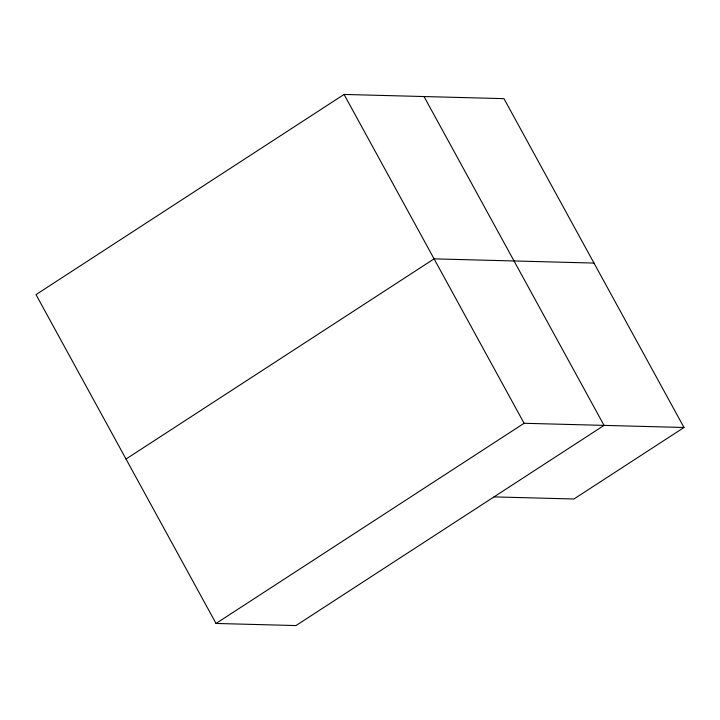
<?xml version="1.0" encoding="UTF-8"?>
<svg xmlns="http://www.w3.org/2000/svg" width="720" height="720" viewBox="0 0 720 720"><rect width="100%" height="100%" fill="white"/><g stroke="black" fill="none" stroke-linecap="round" stroke-linejoin="round"><path stroke-width="1.08" d="M494.001 496.89L573.957 498.996L684 427.491L503.964 98.649L344.061 94.437L36 294.615L216.036 623.457L295.983 625.563L604.053 425.385L424.017 96.543M126.018 459.036L434.079 258.858L593.982 263.07M216.036 623.457L524.097 423.279L684 427.491M344.061 94.437L524.097 423.279"/></g></svg>
